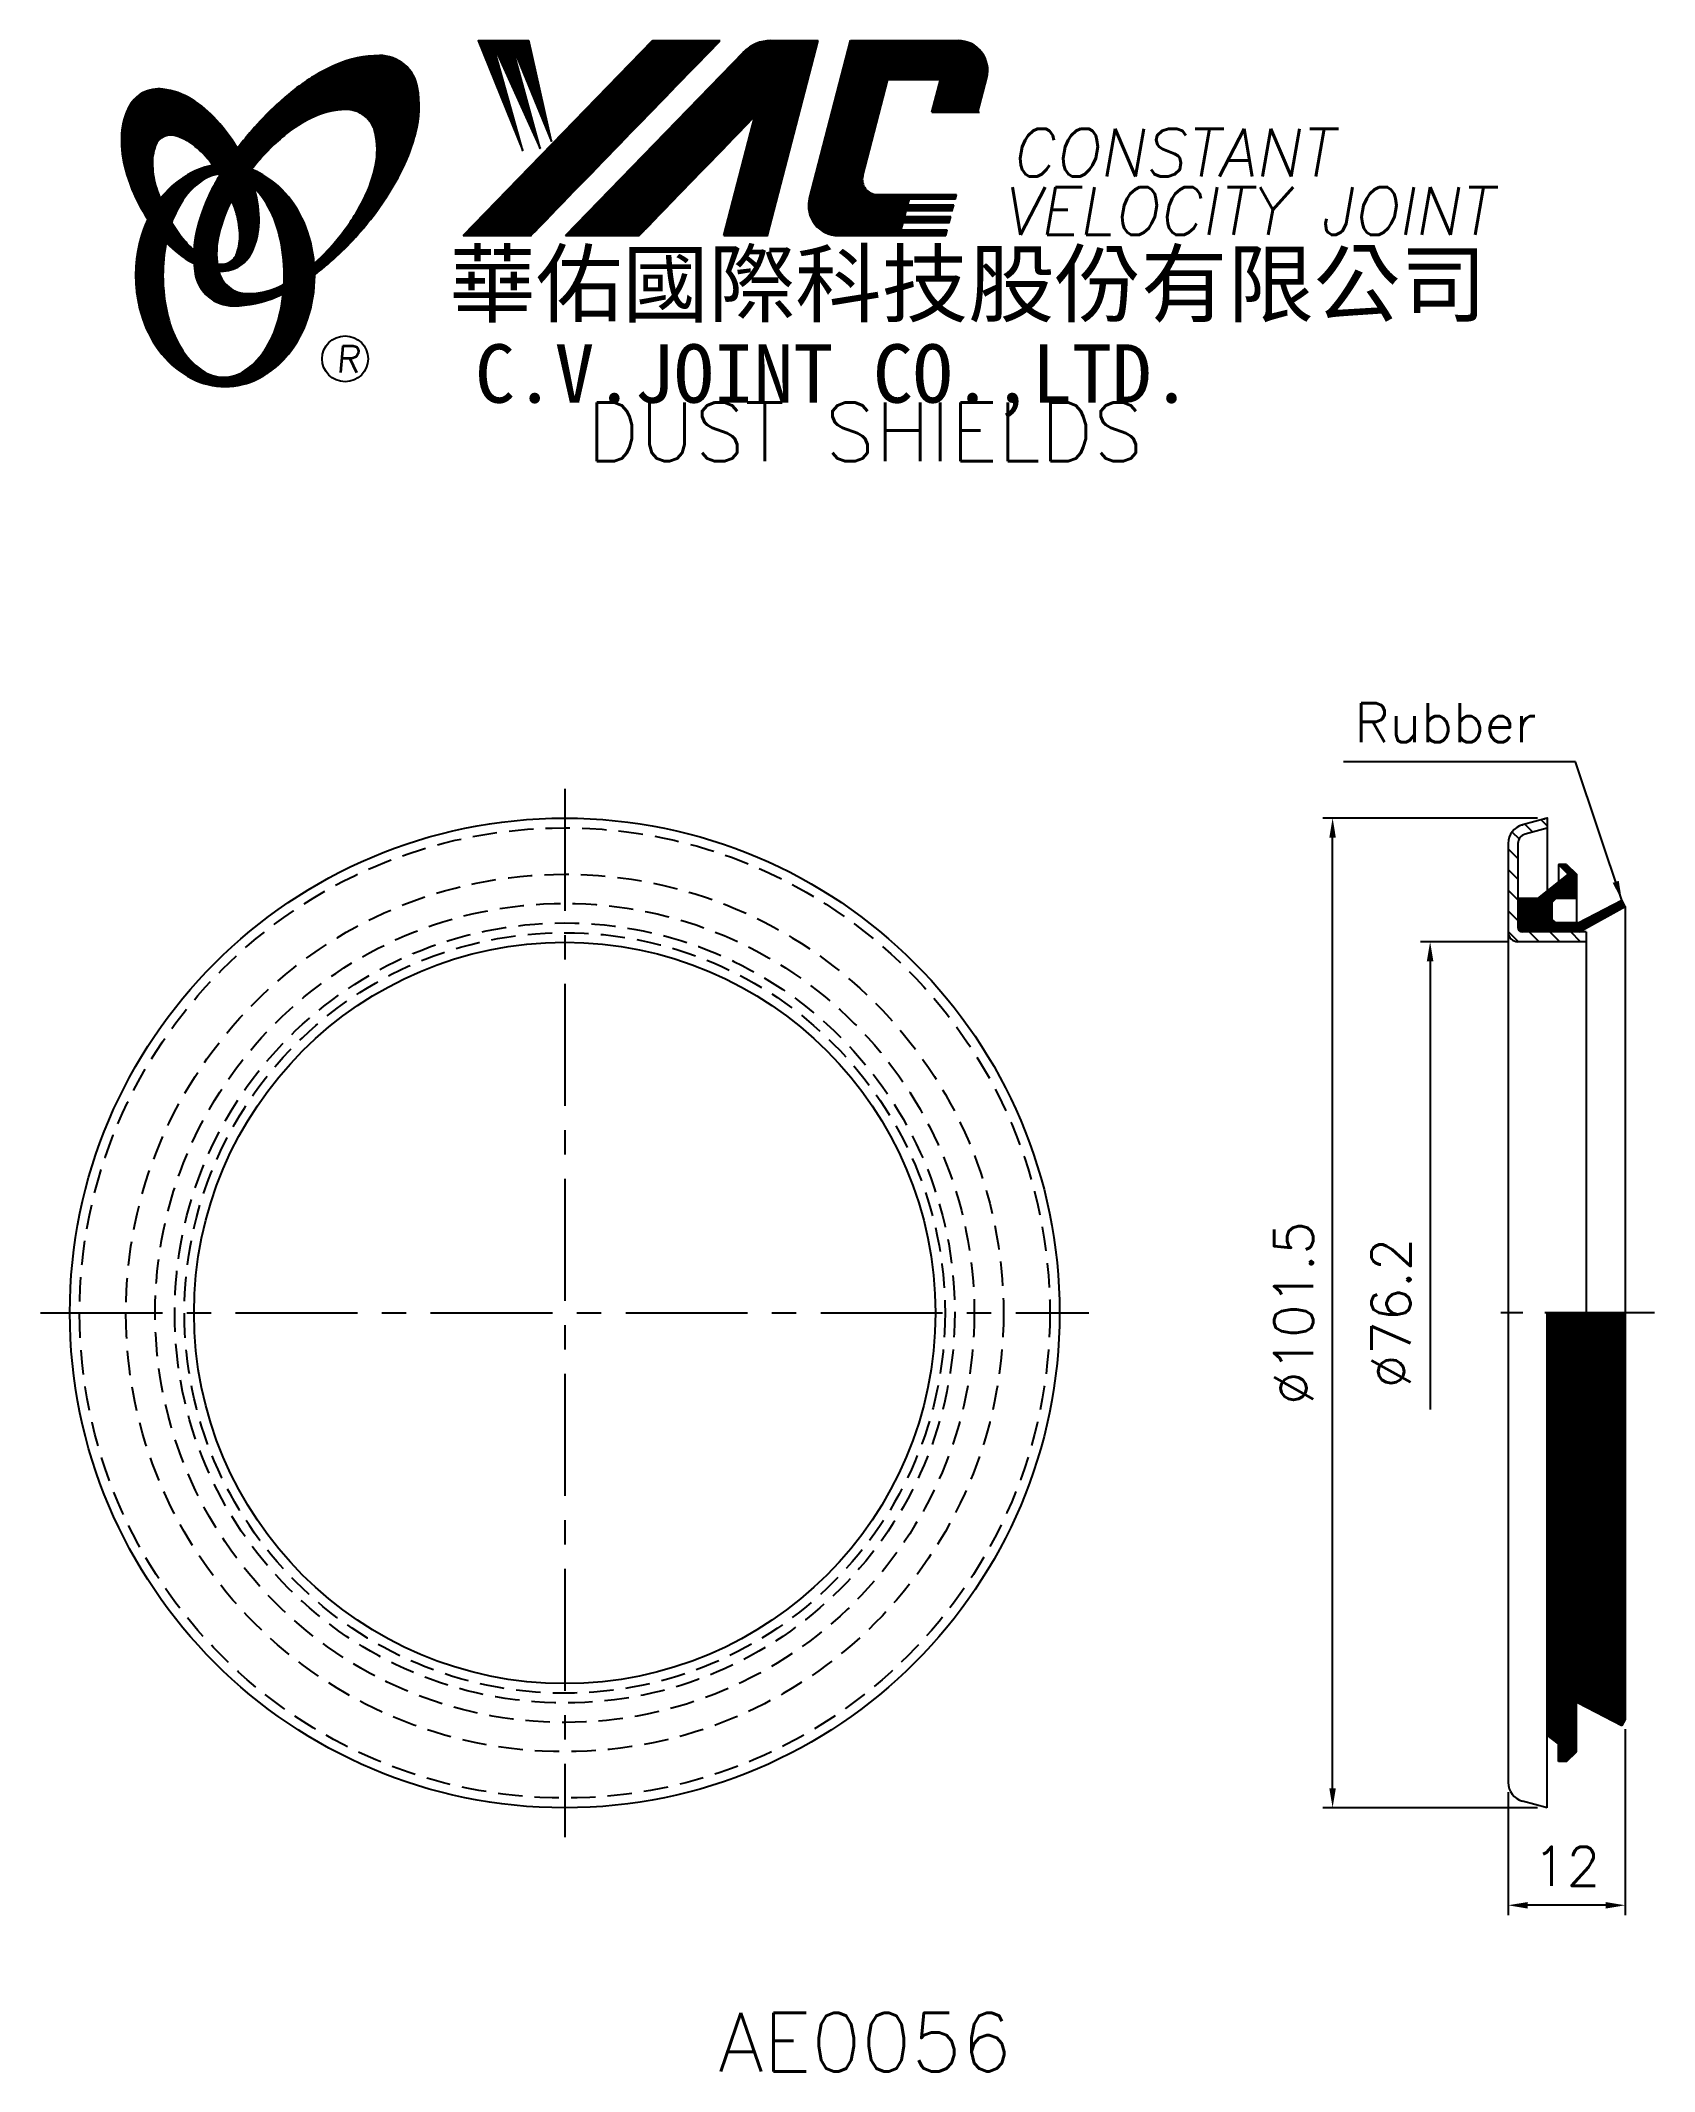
# Model space of a CAD drawing. Extents: x 77 to 243, y -3 to 206.
import ezdxf
from ezdxf.enums import TextEntityAlignment as Align

# ---------------------------------------------------------------- set-up
doc = ezdxf.new("R2010")
doc.units = 0
doc.header["$LTSCALE"] = 10
doc.header["$MEASUREMENT"] = 0
doc.linetypes.add('CENTER', pattern=[2, 1.25, -0.25, 0.25, -0.25])
doc.linetypes.add('HIDDEN', pattern=[0.375, 0.25, -0.125])
doc.layers.get('0').update_dxf_attribs({"linetype": 'CONTINUOUS'})
doc.layers.get('DEFPOINTS').update_dxf_attribs({"linetype": 'CONTINUOUS'})
doc.layers.add('4', color=4, linetype='CONTINUOUS')
doc.styles.add('CHINA', font='KAIU.TTF')
doc.styles.add('ITALICC', font='simplex.shx')
doc.dimstyles.new('STANDARD$0', dxfattribs={"dimtxt": 4, "dimasz": 2, "dimexe": 1, "dimexo": 1, "dimgap": 2, "dimtad": 1, "dimdec": 4, "dimzin": 10, "dimtxsty": 'ITALICC', "dimcen": 2, "dimclrd": 5, "dimclre": 5, "dimclrt": 18, "dimaunit": 1, "dimazin": 3, "dimtp": 0.1, "dimtfac": 0.7, "dimtdec": 4, "dimtmove": 0, "dimatfit": 3, "dimtolj": 1, "dimtzin": 10})
doc.dimstyles.new('STANDARD$7', dxfattribs={"dimtxt": 4, "dimasz": 2, "dimexe": 1, "dimexo": 1, "dimgap": 2, "dimtad": 1, "dimdec": 4, "dimzin": 10, "dimtxsty": 'ITALICC', "dimcen": -2, "dimclrd": 5, "dimclre": 5, "dimclrt": 18, "dimaunit": 1, "dimazin": 3, "dimtp": 2, "dimtfac": 0.75, "dimtdec": 4, "dimtmove": 0, "dimatfit": 3, "dimtolj": 1, "dimtzin": 10})
pattern_1 = [(45, (-4.558006, 0.602738), (-0.0176776695, 0.0176776695), [])]
pattern_2 = [(45, (-13.734044, -1.758615), (-0.00883883476, 0.00883883476), [])]
pattern_3 = [(45, (154.856501, -38.063024), (-0.00727476112, 0.00727476112), [])]

# ---------------------------------------------------------------- blocks, each defined once
blk = doc.blocks.new('*D14')
at = {"color": 5, "linetype": 'BYBLOCK'}
for p, q in [((227.52, 113.25), (218.52, 113.25)), ((219.52, 111.25), (219.52, 65.27))]:
    blk.add_line(p, q, dxfattribs=at)
blk.add_solid([(219.18, 111.25), (219.85, 111.25), (219.52, 113.25)], dxfattribs=at)
at = {"layer": 'DEFPOINTS', "color": 0, "linetype": 'BYBLOCK'}
for p in [(219.52, 113.25), (228.52, 113.25), (227.52, 37.1)]:
    blk.add_point(p, dxfattribs=at)
at = {"color": 18, "linetype": 'BYBLOCK', "insert": (215.52, 75.18), "char_height": 4, "attachment_point": 5, "rotation": 90, "style": 'ITALICC'}
blk.add_mtext('\\A1;∅76.2', dxfattribs=at)
blk = doc.blocks.new('*D15')
at = {"color": 5, "linetype": 'BYBLOCK'}
for p, q in [((230.52, 125.93), (208.52, 125.93)), ((209.52, 26.43), (209.52, 123.93)), ((230.52, 24.43), (208.52, 24.43))]:
    blk.add_line(p, q, dxfattribs=at)
for points in [[(209.18, 123.93), (209.85, 123.93), (209.52, 125.93)], [(209.18, 26.43), (209.85, 26.43), (209.52, 24.43)]]:
    blk.add_solid(points, dxfattribs=at)
at = {"layer": 'DEFPOINTS', "color": 0, "linetype": 'BYBLOCK'}
for p in [(209.52, 125.93), (231.52, 125.93), (231.52, 24.43)]:
    blk.add_point(p, dxfattribs=at)
at = {"color": 18, "linetype": 'BYBLOCK', "insert": (205.52, 75.18), "char_height": 4, "attachment_point": 5, "rotation": 90, "style": 'ITALICC'}
blk.add_mtext('\\A1;∅101.5', dxfattribs=at)
blk = doc.blocks.new('*D16')
at = {"color": 5, "linetype": 'BYBLOCK'}
for p, q in [((239.52, 32.5), (239.52, 13.43)), ((227.52, 26.03), (227.52, 13.43)), ((237.52, 14.43), (229.52, 14.43))]:
    blk.add_line(p, q, dxfattribs=at)
for points in [[(229.52, 14.76), (229.52, 14.09), (227.52, 14.43)], [(237.52, 14.76), (237.52, 14.09), (239.52, 14.43)]]:
    blk.add_solid(points, dxfattribs=at)
at = {"layer": 'DEFPOINTS', "color": 0, "linetype": 'BYBLOCK'}
for p in [(239.52, 33.5), (227.52, 27.03), (227.52, 14.43)]:
    blk.add_point(p, dxfattribs=at)
at = {"color": 18, "linetype": 'BYBLOCK', "insert": (233.52, 18.43), "char_height": 4, "attachment_point": 5, "style": 'ITALICC'}
blk.add_mtext('\\A1;12', dxfattribs=at)

msp = doc.modelspace()

# ---------------------------------------------------------------- hatches: boundary and pattern name
at = {"layer": '4', "linetype": 'CONTINUOUS'}
h = msp.add_hatch(dxfattribs=at)
h.set_pattern_fill('ANSI31', color=5, scale=0.082305, style=0)
h.set_pattern_definition([(45, (-13.734044, -1.758615), (-0.00727476112, 0.00727476112), [])])
h.paths.add_polyline_path([(108.30143, 198.60989, -0.172879177), (110.2429, 197.95132, -0.172879177), (111.33019, 196.21327, -0.104527385), (111.35797, 192.88508, -0.065680101), (110.18844, 189.48313, -0.051823203), (107.74803, 185.64074, -0.044272532), (105.07305, 182.8144, -0.020203161), (105.12664, 181.67648, 0.006517006), (105.53119, 181.98856, 0.049863361), (110.08461, 186.40162, 0.049863361), (113.67425, 191.62879, 0.063682799), (115.49529, 196.25613, 0.103597411), (115.68459, 200.8401, 0.177892575), (114.33598, 203.21038, 0.177892575), (111.77359, 204.14371, 0.103597411), (107.28579, 203.19066, 0.063682799), (103.02805, 200.62159, 0.049863361), (98.47463, 196.20853, 0.016070017), (97.20393, 194.60221, -0.007061632), (97.45121, 194.16518, -0.031648676), (98.4038, 192.12861, -0.008069351), (98.8357, 192.69292, -0.051823203), (102.01408, 195.95137, -0.065680101), (105.05601, 197.87173, -0.104527385)])
h.paths.add_polyline_path([(95.22576, 185.44857, -0.065680101), (96.39529, 188.85053, -0.006063428), (96.63923, 189.32554, 0.027613469), (95.91239, 190.91361, 0.017011252), (95.37897, 191.84859, 0.007829282), (94.88499, 190.98136, 0.063682799), (93.06395, 186.35402, 0.103597411), (92.87465, 181.77004, 0.177892575), (94.22325, 179.39977, 0.177892575), (96.78565, 178.46644, 0.103597411), (101.27344, 179.41949, 0.008811776), (101.90041, 179.70956, 0.013922709), (101.97774, 180.67937, -0.009086703), (101.52772, 180.46193, -0.104527385), (98.2823, 179.72376, -0.172879177), (96.34083, 180.38233, -0.172879177), (95.25353, 182.12038, -0.104527385)])
h = msp.add_hatch(dxfattribs=at)
h.set_pattern_fill('ANSI31', color=5, scale=0.1, style=0)
h.set_pattern_definition(pattern_2)
h.paths.add_polyline_path([(146.72466, 205.67237), (139.76735, 205.67237), (120.35075, 185.66861), (127.30805, 185.66861)])
h.paths.add_polyline_path([(150.27155, 197.9068), (147.09118, 185.66861), (151.57216, 185.66861), (156.7706, 205.67237), (151.87387, 205.67237, 0.202785967), (149.1398, 204.51595), (130.84567, 185.66861), (138.39258, 185.66861)])
h.paths.add_polyline_path([(163.89866, 201.67395), (169.29238, 201.67395), (168.42336, 198.32994), (173.14018, 198.32994), (174.0569, 201.8575, 0.490800957), (171.1067, 205.67237), (160.07238, 205.67237), (155.86533, 189.48348, 0.490800957), (158.81553, 185.66861), (169.84984, 185.66861), (170.00429, 186.26292), (165.28747, 186.26292), (165.48084, 187.00701), (170.19766, 187.00701), (170.35622, 187.61714), (165.63939, 187.61714), (165.80064, 188.23761), (170.51746, 188.23761), (170.67364, 188.8386), (165.95682, 188.8386), (166.11362, 189.44198), (170.83044, 189.44198), (170.94717, 189.89117), (162.80742, 189.89117, -0.490800957), (161.33232, 191.79861)])
h = msp.add_hatch(dxfattribs=at)
h.set_pattern_fill('ANSI31', color=1, scale=0.1, style=0)
h.set_pattern_definition(pattern_2)
h.paths.add_polyline_path([(127.08272, 205.67237), (121.9054, 205.67237), (126.47616, 194.36863), (123.41022, 205.32661), (128.24496, 194.60429), (125.29695, 205.32661), (129.42417, 195.31125)])
h = msp.add_hatch(dxfattribs=at)
h.set_pattern_fill('ANSI31', color=3, scale=0.082305, style=0)
h.set_pattern_definition(pattern_3)
h.paths.add_polyline_path([(92.50492, 199.66073, 0.106488277), (89.56304, 200.6993, 0.158297415), (87.47284, 200.30425, 0.158297415), (86.01351, 198.75657, 0.106488277), (85.3027, 195.7188, 0.071723199), (85.72075, 192.40584, 0.058080454), (87.26573, 188.59046, 0.058080454), (89.64678, 185.23266, 0.071723199), (92.21202, 183.09491, 0.020895977), (92.7522, 182.79292, -0.030777155), (92.7363, 184.16914, -0.042059526), (91.63994, 185.3319, -0.04691039), (90.02077, 187.81305, -0.04691039), (88.89249, 190.55254, -0.060581117), (88.49039, 192.8146, -0.10187153), (88.80201, 194.90281, -0.185892489), (89.5821, 195.79445, -0.185892489), (90.75875, 195.93257, -0.10187153), (92.6564, 195.00703, -0.060581117), (94.29323, 193.39476, -0.04691039), (95.91239, 190.91361, -0.04691039), (97.04067, 188.17413, -0.060581117), (97.44277, 185.91206, -0.10187153), (97.13115, 183.82386, -0.185892489), (96.35106, 182.93222, -0.185892489), (95.17442, 182.7941, -0.002013383), (95.13362, 182.80472, 0.021593804), (95.25353, 182.12038, 0.006477741), (95.27154, 182.04335, 0.14950097), (97.24409, 182.45138, 0.158297415), (98.70343, 183.99907, 0.106488277), (99.41424, 187.03684, 0.071723199), (98.99619, 190.3498, 0.058080454), (97.45121, 194.16518, 0.058080454), (95.07016, 197.52297, 0.071723199)])
h = msp.add_hatch(dxfattribs=at)
h.set_pattern_fill('ANSI31', color=1, scale=0.082305, style=0)
h.set_pattern_definition(pattern_3)
h.paths.add_polyline_path([(93.59855, 191.33728, -0.120168026), (95.29034, 191.99067, 0.016865385), (94.69058, 192.87341, 0.076648372), (92.53435, 192.15449, 0.104809576), (89.4499, 189.64139, 0.005838257), (89.28295, 189.42919, 0.028089978), (90.02077, 187.81305, 0.014237292), (90.4629, 187.02801, -0.045767751), (91.38808, 188.96485, -0.106890197)])
h.paths.add_polyline_path([(89.56718, 181.58266, -0.048711043), (89.89728, 184.963, -0.007865741), (89.64678, 185.23266, -0.037695478), (88.0109, 187.35142, 0.03042545), (87.48557, 186.04745, 0.080710289), (86.76014, 181.58266, 0.080710289), (87.48557, 177.11787, 0.089265679), (89.4499, 173.52393, 0.104809576), (92.53435, 171.01083, 0.11926607), (95.94354, 170.18589, 0.11926607), (99.35274, 171.01083, 0.104809576), (102.43719, 173.52393, 0.089265679), (104.40151, 177.11787, 0.080710289), (105.12695, 181.58266, 0.080710289), (104.40151, 186.04745, 0.089265679), (102.43719, 189.64139, 0.104809576), (99.35274, 192.15449, 0.025513357), (98.6595, 192.46724, 0.004818181), (98.4038, 192.12861, -0.023722145), (98.94501, 190.53186, -0.065307489), (100.18019, 188.96485, -0.073950765), (101.49265, 185.76712, -0.060532391), (102.0011, 181.58266, -0.060532391), (101.49265, 177.3982, -0.073950765), (100.18019, 174.20047, -0.106890197), (97.96973, 171.82804, -0.153118262), (95.78414, 171.14266, -0.153118262), (93.59855, 171.82804, -0.106890197), (91.38808, 174.20047, -0.073950765), (90.07563, 177.3982, -0.060532391)])
h = msp.add_hatch(dxfattribs=at)
h.set_pattern_fill('ANSI31', scale=12, angle=90, style=0)
h.set_pattern_definition([(135, (-4.558, 0.6027), (-1.06066, -1.06066), [])])
h.paths.add_polyline_path([(235.51779, 113.25328), (235.51779, 114.25328), (229.01779, 114.25328, -0.414213562), (228.51779, 114.75328), (228.51779, 123.32183, -0.339454259), (229.25897, 124.28775), (231.51779, 124.893), (231.51779, 125.92828), (229.00015, 125.25368, 0.339454259), (227.51779, 123.32183), (227.51779, 114.25328, 0.414213562), (228.51779, 113.25328)])
h = msp.add_hatch(dxfattribs=at)
h.set_pattern_fill('ANSI31', color=5, scale=0.2, style=0)
h.set_pattern_definition(pattern_1)
h.paths.add_polyline_path([(232.01779, 117.27828), (232.41779, 117.67828), (234.51779, 117.67828), (234.51779, 120.17828), (233.51779, 121.17828), (232.66926, 121.17828), (233.66926, 120.17828), (230.51779, 117.67828), (228.51779, 117.67828), (228.51779, 114.75328, 0.414213562), (229.01779, 114.25328), (234.82579, 114.25328), (239.51779, 116.85994), (239.18252, 117.50366), (234.71779, 115.17828), (232.41779, 115.17828), (232.01779, 115.57828)])
h = msp.add_hatch(dxfattribs=at)
h.set_pattern_fill('ANSI31', color=5, scale=0.2, style=0)
h.set_pattern_definition(pattern_1)
h.paths.add_polyline_path([(239.18252, 32.8529), (239.51779, 33.49661), (239.51779, 75.17828), (239.18252, 75.17828)])
h.paths.add_polyline_path([(239.18252, 75.17828), (234.51779, 75.17828), (234.51779, 35.17828), (234.71779, 35.17828), (239.18252, 32.8529)])
h.paths.add_polyline_path([(234.51779, 75.17828), (233.51779, 75.17828), (233.51779, 29.17828), (234.51779, 30.17828)])
h.paths.add_polyline_path([(233.51779, 75.17828), (232.66926, 75.17828), (232.66926, 29.17828), (233.51779, 29.17828)])
h.paths.add_polyline_path([(232.66926, 75.17828), (231.51779, 75.17828), (231.51779, 31.885), (232.66926, 30.97156)])

# ---------------------------------------------------------------- linework, layer by layer
at = {"layer": '4', "color": 5, "linetype": 'CONTINUOUS'}
for p, q in [((120.35075, 185.66861), (139.76735, 205.67237)), ((127.30805, 185.66861), (146.72466, 205.67237)), ((130.84567, 185.66861), (149.1398, 204.51595)), ((139.76735, 205.67237), (146.72466, 205.67237)), ((151.57216, 185.66861), (156.7706, 205.67237)), ((151.87387, 205.67237), (156.7706, 205.67237)), ((155.86533, 189.48348), (160.07238, 205.67237)), ((160.07238, 205.67237), (171.1067, 205.67237)), ((161.33232, 191.79861), (163.89866, 201.67395)), ((163.89866, 201.67395), (169.29238, 201.67395)), ((168.42336, 198.32994), (169.29238, 201.67395)), ((173.14018, 198.32994), (174.0569, 201.8575)), ((138.39258, 185.66861), (150.27155, 197.9068)), ((147.09118, 185.66861), (150.27155, 197.9068)), ((168.42336, 198.32994), (173.29061, 198.32994)), ((162.80742, 189.89117), (170.94717, 189.89117)), ((170.83044, 189.44198), (170.94717, 189.89117)), ((165.63939, 187.61714), (165.80064, 188.23761)), ((165.63939, 187.61714), (170.35622, 187.61714)), ((165.80064, 188.23761), (170.51746, 188.23761)), ((165.95682, 188.8386), (166.11362, 189.44198)), ((165.95682, 188.8386), (170.67364, 188.8386)), ((166.11362, 189.44198), (170.83044, 189.44198)), ((170.19766, 187.00701), (170.35622, 187.61714)), ((170.51746, 188.23761), (170.67364, 188.8386)), ((120.35075, 185.66861), (127.30805, 185.66861)), ((130.84567, 185.66861), (138.39258, 185.66861)), ((147.09118, 185.66861), (151.57216, 185.66861)), ((158.81553, 185.66861), (169.84984, 185.66861)), ((165.28747, 186.26292), (165.48084, 187.00701)), ((165.28747, 186.26292), (170.00429, 186.26292)), ((165.48084, 187.00701), (170.19766, 187.00701)), ((169.84984, 185.66861), (170.00429, 186.26292))]:
    msp.add_line(p, q, dxfattribs=at)
at = {"layer": '4', "color": 1, "linetype": 'CONTINUOUS'}
for p, q in [((121.9054, 205.67237), (126.47616, 194.36863)), ((121.9054, 205.67237), (127.08272, 205.67237)), ((123.41022, 205.32661), (128.24496, 194.60429)), ((126.47616, 194.36863), (123.41022, 205.32661)), ((125.29695, 205.32661), (129.42417, 195.31125)), ((128.24496, 194.60429), (125.29695, 205.32661)), ((129.42417, 195.31125), (127.08272, 205.67237))]:
    msp.add_line(p, q, dxfattribs=at)
at = {"layer": '4', "color": 5, "linetype": 'CENTER'}
for p, q in [((130.76784, 128.92828), (130.76784, 21.42828)), ((77.01784, 75.17828), (184.51784, 75.17828))]:
    msp.add_line(p, q, dxfattribs=at)
at = {"layer": '4', "color": 7, "linetype": 'CONTINUOUS'}
for p, q in [((231.51779, 125.92828), (229.00015, 125.25368)), ((231.51779, 125.92828), (231.51779, 118.47156)), ((227.51779, 123.32183), (227.51779, 27.03473)), ((228.51779, 123.32183), (228.51779, 114.75328)), ((231.51779, 124.893), (229.25897, 124.28775)), ((233.51779, 121.17828), (232.66926, 121.17828)), ((232.66926, 121.17828), (233.66926, 120.17828)), ((232.66926, 121.17828), (232.66926, 119.385)), ((233.51779, 121.17828), (234.51779, 120.17828)), ((233.66926, 120.17828), (230.51779, 117.67828)), ((234.51779, 120.17828), (234.51779, 115.17828)), ((230.51779, 117.67828), (228.51779, 117.67828)), ((232.01779, 117.27828), (232.41779, 117.67828)), ((232.01779, 117.27828), (232.01779, 115.57828)), ((234.51779, 117.67828), (232.41779, 117.67828)), ((234.71779, 115.17828), (239.18252, 117.50366)), ((234.82579, 114.25328), (239.51779, 116.85994)), ((239.51779, 116.85994), (239.18252, 117.50366)), ((239.51779, 116.85994), (239.51779, 33.49661)), ((232.41779, 115.17828), (232.01779, 115.57828)), ((234.71779, 115.17828), (232.41779, 115.17828)), ((235.51779, 113.25328), (228.51779, 113.25328)), ((235.51779, 114.25328), (229.01779, 114.25328)), ((235.51779, 114.25328), (235.51779, 75.17828)), ((231.51779, 24.42828), (231.51779, 75.17828)), ((232.66926, 29.17828), (232.66926, 75.17828)), ((233.51779, 29.17828), (233.51779, 75.17828)), ((234.51779, 30.17828), (234.51779, 75.17828)), ((239.18252, 32.8529), (239.18252, 75.17828)), ((234.71779, 35.17828), (234.51779, 35.17828)), ((234.71779, 35.17828), (239.18252, 32.8529)), ((239.51779, 33.49661), (239.18252, 32.8529)), ((232.66926, 30.97156), (231.51779, 31.885)), ((233.51779, 29.17828), (232.66926, 29.17828)), ((233.51779, 29.17828), (234.51779, 30.17828)), ((231.51779, 24.42828), (229.00015, 25.10288))]:
    msp.add_line(p, q, dxfattribs=at)
at = {"layer": '4', "color": 5, "linetype": 'CENTER', "ltscale": 0.9}
msp.add_line((242.51779, 75.17828), (224.51779, 75.17828), dxfattribs=at)
at = {"layer": '4', "color": 5, "linetype": 'CONTINUOUS'}
for points in [[(105.12664, 181.67648, 0.006517006), (105.53119, 181.98856, 0.049863361), (110.08461, 186.40162, 0.049863361), (113.67425, 191.62879, 0.063682799), (115.49529, 196.25613, 0.103597411), (115.68459, 200.8401, 0.177892575), (114.33598, 203.21038, 0.177892575), (111.77359, 204.14371, 0.103597411), (107.28579, 203.19066, 0.063682799), (103.02805, 200.62159, 0.049863361), (98.47463, 196.20853, 0.016070017), (97.20393, 194.60221)], [(105.07305, 182.8144, 0.044272532), (107.74803, 185.64074, 0.051823203), (110.18844, 189.48313, 0.065680101), (111.35797, 192.88508, 0.104527385), (111.33019, 196.21327, 0.172879177), (110.2429, 197.95132, 0.172879177), (108.30143, 198.60989, 0.104527385), (105.05601, 197.87173, 0.065680101), (102.01408, 195.95137, 0.051823203), (98.8357, 192.69292, 0.008069351), (98.4038, 192.12861)], [(95.37897, 191.84859, 0.007829282), (94.88499, 190.98136, 0.063682799), (93.06395, 186.35402, 0.103597411), (92.87465, 181.77004, 0.177892575), (94.22325, 179.39977, 0.177892575), (96.78565, 178.46644, 0.103597411), (101.27344, 179.41949, 0.008811776), (101.90041, 179.70956, 0.008811776)], [(96.63923, 189.32554, 0.006063428), (96.39529, 188.85053, 0.065680101), (95.22576, 185.44857, 0.104527385), (95.25353, 182.12038, 0.172879177), (96.34083, 180.38233, 0.172879177), (98.2823, 179.72376, 0.104527385), (101.52772, 180.46193, 0.009086703), (101.97774, 180.67937, 0.009086703)]]:
    msp.add_lwpolyline(points, format="xyb", dxfattribs=at)
at = {"layer": '4', "color": 3, "linetype": 'CONTINUOUS'}
for points in [[(95.27154, 182.04335, 0.14950097), (97.24409, 182.45138, 0.158297415), (98.70343, 183.99907, 0.106488277), (99.41424, 187.03684, 0.071723199), (98.99619, 190.3498, 0.058080454), (97.45121, 194.16518, 0.058080454), (95.07016, 197.52297, 0.071723199), (92.50492, 199.66073, 0.106488277), (89.56304, 200.6993, 0.158297415), (87.47284, 200.30425, 0.158297415), (86.01351, 198.75657, 0.106488277), (85.3027, 195.7188, 0.071723199), (85.72075, 192.40584, 0.058080454), (87.26573, 188.59046, 0.058080454), (89.64678, 185.23266, 0.071723199), (92.21202, 183.09491, 0.020895977), (92.7522, 182.79292, 0.020895977)], [(95.13362, 182.80472, 0.002013383), (95.17442, 182.7941, 0.185892489), (96.35106, 182.93222, 0.185892489), (97.13115, 183.82386, 0.10187153), (97.44277, 185.91206, 0.060581117), (97.04067, 188.17413, 0.04691039), (95.91239, 190.91361, 0.04691039), (94.29323, 193.39476, 0.060581117), (92.6564, 195.00703, 0.10187153), (90.75875, 195.93257, 0.185892489), (89.5821, 195.79445, 0.185892489), (88.80201, 194.90281, 0.10187153), (88.49039, 192.8146, 0.060581117), (88.89249, 190.55254, 0.04691039), (90.02077, 187.81305, 0.04691039), (91.63994, 185.3319, 0.042059526), (92.7363, 184.16914, 0.042059526)]]:
    msp.add_lwpolyline(points, format="xyb", dxfattribs=at)
at = {"layer": '4', "color": 1, "linetype": 'CONTINUOUS'}
for points in [[(88.0109, 187.35142, 0.03042545), (87.48557, 186.04745, 0.080710289), (86.76014, 181.58266, 0.080710289), (87.48557, 177.11787, 0.089265679), (89.4499, 173.52393, 0.104809576), (92.53435, 171.01083, 0.11926607), (95.94354, 170.18589, 0.11926607), (99.35274, 171.01083, 0.104809576), (102.43719, 173.52393, 0.089265679), (104.40151, 177.11787, 0.080710289), (105.12695, 181.58266, 0.080710289), (104.40151, 186.04745, 0.089265679), (102.43719, 189.64139, 0.104809576), (99.35274, 192.15449, 0.025513357), (98.6595, 192.46724, 0.025513357)], [(94.69058, 192.87341, 0.076648372), (92.53435, 192.15449, 0.104809576), (89.4499, 189.64139, 0.005838257), (89.28295, 189.42919, 0.005838257)], [(95.29034, 191.99067, 0.120168026), (93.59855, 191.33728, 0.106890197), (91.38808, 188.96485, 0.045767751), (90.4629, 187.02801, 0.045767751)], [(89.89728, 184.963, 0.048711043), (89.56718, 181.58266, 0.060532391), (90.07563, 177.3982, 0.073950765), (91.38808, 174.20047, 0.106890197), (93.59855, 171.82804, 0.153118262), (95.78414, 171.14266, 0.153118262), (97.96973, 171.82804, 0.106890197), (100.18019, 174.20047, 0.073950765), (101.49265, 177.3982, 0.060532391), (102.0011, 181.58266, 0.060532391), (101.49265, 185.76712, 0.073950765), (100.18019, 188.96485, 0.065307489), (98.94501, 190.53186)]]:
    msp.add_lwpolyline(points, format="xyb", dxfattribs=at)
at = {"layer": '4', "color": 5, "linetype": 'CONTINUOUS'}
msp.add_circle((108.24778, 173.03694), 2.35282, dxfattribs=at)
at = {"layer": '4', "color": 7, "linetype": 'CONTINUOUS'}
for radius in [50.75, 38.015]:
    msp.add_circle((130.76784, 75.17828), radius, dxfattribs=at)
at = {"layer": '4', "color": 5, "linetype": 'HIDDEN'}
for radius in [49.75, 45, 42, 40, 39]:
    msp.add_circle((130.76784, 75.17828), radius, dxfattribs=at)
at = {"layer": '4', "color": 5, "linetype": 'CONTINUOUS'}
for centre, radius, start, end in [((151.87387, 201.86213), 3.81024, 90, 135.8533387), ((171.1067, 202.62418), 3.04819, 345.4326059, 90), ((162.80742, 191.41527), 1.5241, 165.4326059, 270), ((158.81553, 188.7168), 3.04819, 165.4326059, 270)]:
    msp.add_arc(centre, radius, start, end, dxfattribs=at)
at = {"layer": '4', "color": 7, "linetype": 'CONTINUOUS'}
for centre, radius, start, end in [((229.51779, 123.32183), 2, 105, 180), ((229.51779, 123.32183), 1, 105, 180), ((229.01779, 114.75328), 0.5, 180, 270), ((228.51779, 114.25328), 1, 180, 270), ((229.51779, 27.03473), 2, 180, 255)]:
    msp.add_arc(centre, radius, start, end, dxfattribs=at)
for p in [(229.00015, 125.25368), (231.25897, 125.85893), (231.51779, 125.92828), (231.51779, 125.92828), (231.51779, 124.893), (235.51779, 113.19328), (235.51779, 113.19328)]:
    msp.add_point(p, dxfattribs=at)

# ---------------------------------------------------------------- texts
at = {"layer": '4', "color": 5, "linetype": 'CONTINUOUS', "style": 'ITALICC'}
for s, height, oblique, p in [('CONSTANT', 4.9, 10, (176.49956, 191.73908)), ('VELOCITY JOINT', 4.9, 10, (175.62133, 185.74369)), ('R', 2.75625, 5, (107.2891, 171.62734))]:
    msp.add_text(s, height=height, dxfattribs=dict(at, oblique=oblique)).set_placement(p)
at = {"layer": '4', "color": 7, "linetype": 'CONTINUOUS', "style": 'CHINA'}
for s, height, p in [('華佑國際科技股份有限公司', 6.5, (118.93739, 177.47876)), ('C.V.JOINT CO.,LTD.', 6, (121.56603, 168.53254))]:
    msp.add_text(s, height=height, dxfattribs=at).set_placement(p)
at = {"layer": '4', "color": 18, "linetype": 'CONTINUOUS', "style": 'ITALICC'}
for s, p in [('DUST SHIELDS', (161.56875, 162.53972)), ('AE0056', (161.56875, -2.60767))]:
    msp.add_text(s, height=6, dxfattribs=at).set_placement(p, align=Align.CENTER)
at = {"layer": '4', "color": 18, "linetype": 'CONTINUOUS', "insert": (230.4429, 135.71194), "char_height": 4, "attachment_point": 6, "style": 'ITALICC'}
msp.add_mtext('\\A1;Rubber', dxfattribs=at)

# ---------------------------------------------------------------- dimensions: what is measured, and where the dimension line sits
at = {"layer": '4', "color": 7, "linetype": 'CONTINUOUS'}
dim = msp.add_linear_dim(base=(209.51781, 125.92828), p1=(231.51779, 24.42828), p2=(231.51779, 125.92828), angle=90, text='%%C101.5', dimstyle='STANDARD$0', dxfattribs=at)
dim.commit()
dim.dimension.update_dxf_attribs({"geometry": '*D15', "text_midpoint": (205.51781, 75.17828)})
dim = msp.add_linear_dim(base=(219.51784, 113.25328), p1=(227.51779, 37.10328), p2=(228.51779, 113.25328), angle=90, text='%%C76.2', dimstyle='STANDARD$0', override={"dimcen": -2, "dimse1": 1, "dimsd1": 1}, dxfattribs=at)
dim.commit()
dim.dimension.update_dxf_attribs({"geometry": '*D14', "text_midpoint": (215.51784, 75.17828)})
dim = msp.add_linear_dim(base=(227.51779, 14.42827), p1=(239.51779, 33.49661), p2=(227.51779, 27.03473), text='12', dimstyle='STANDARD$0', dxfattribs=at)
dim.commit()
dim.dimension.update_dxf_attribs({"geometry": '*D16', "text_midpoint": (233.51779, 18.42827)})

# ---------------------------------------------------------------- leaders
at = {"layer": '4', "color": 5, "linetype": 'CONTINUOUS', "annotation_type": 0, "has_hookline": 1, "hookline_direction": 1, "text_width": 19.80952}
msp.add_leader([(239.18252, 117.50366), (234.4429, 131.71194), (232.4429, 131.71194)], dimstyle='STANDARD$7', dxfattribs=at)

doc.saveas('drawing.dxf')
